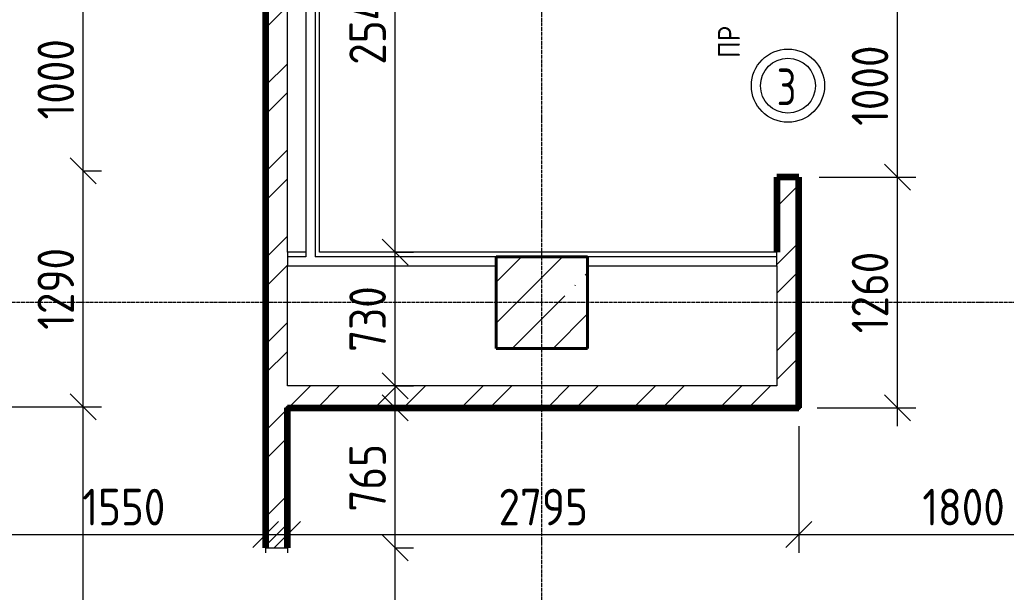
# Model space of a CAD drawing. Header units: millimetres. Extents: x -56773 to 221258, y -262288 to 26541.
# Drawn here: x -54 to 5338, y 1822 to 4950 of the extents above; entities that cross this region are included whole.
import ezdxf

# ---------------------------------------------------------------- set-up
doc = ezdxf.new("R2010")
doc.units = ezdxf.units.MM
doc.linetypes.add('ADSK_Линия сетки', pattern=[25, 20, -2.5, 0, -2.5])
for name, color, linetype, lineweight in [('3.1 Штукатурка для инвесторов', 5, 'Continuous', 60), ('3.2) Штук 4 вып Сентябрь', 162, 'Continuous', 120), ('4.3)Шпакл баз сент инв подв и 1 эт', 6, 'Continuous', 60), ('Марки', 7, 'Continuous', 20), ('Марки дверей', 7, 'Continuous', 20), ('Несущие колонны', 7, 'Continuous', 18), ('Оси', 7, 'Continuous', 9), ('Размеры', 7, 'Continuous', 9), ('Стены внутренние', 7, 'Continuous', 18), ('Стены штриховка', 7, 'Continuous', 9)]:
    doc.layers.add(name, color=color, linetype=linetype, lineweight=lineweight)
doc.styles.add('GOST Common_3', font='', dxfattribs={"width": 0.9, "height": 200})
doc.styles.add('GOST Common_9', font='', dxfattribs={"width": 0.9, "height": 120})
doc.styles.add('GOST Common_B', font='', dxfattribs={"width": 0.8, "height": 200})
doc.styles.get('GOST Common_3').set_extended_font_data('GOST Common')
doc.styles.get('GOST Common_9').set_extended_font_data('GOST Common')
doc.styles.get('GOST Common_B').set_extended_font_data('GOST Common', bold=True)
doc.dimstyles.new('ADSK_Основной_2_0', dxfattribs={"dimscale": 304.8, "dimtxt": 201.142999, "dimasz": 0.463911, "dimexe": 0.328084, "dimexo": 0.328084, "dimgap": 0.164042, "dimtad": 1, "dimdec": 3, "dimrnd": 0.001, "dimdsep": 46, "dimtxsty": 'GOST Common_3', "dimblk1": 'OBLIQUE', "dimblk2": 'OBLIQUE', "dimsah": 1, "dimcen": 0.09, "dimdle": 0.328084, "dimazin": 2, "dimtfac": 1, "dimtdec": 4, "dimtix": 1, "dimtmove": 0, "dimatfit": 3, "dimfxl": 1, "dimtvp": 1, "dimtolj": 1, "dimtzin": 0, "dimlwd": 20, "dimlwe": 20, "dimarcsym": 2})
pattern_1 = [(45, (0, 0), (-235.732, 235.732), []), (45, (157.15, 0), (-235.732, 235.732), [])]

# ---------------------------------------------------------------- blocks, each defined once
blk = doc.blocks.new('ADSK_КолоннаЖБ_Прямоугольная - 500x500 мм-V7-Кладочный план подвала')
at = {"layer": 'Несущие колонны', "lineweight": 9}
h = blk.add_hatch(dxfattribs=at)
h.set_pattern_fill('FP_13', color=256, style=0, pattern_type=2)
h.set_pattern_definition([(315, (-3404.97, 2800), (224.506, 224.506), []), (315, (-3404.97, 2575.5), (224.506, 224.506), [396.875, -79.375, 3.353, -76.022])])
h.paths.add_polyline_path([(-250, -250), (250, -250), (250, 250), (-250, 250)])
at = {"layer": 'Несущие колонны', "lineweight": 40}
for p, q in [((-250, -250), (-250, 250)), ((-250, 250), (250, 250)), ((250, 250), (-250, 250)), ((-250, 250), (-250, -250)), ((250, 250), (250, -250)), ((250, -250), (250, 250)), ((250, -250), (-250, -250)), ((-250, -250), (250, -250))]:
    blk.add_line(p, q, dxfattribs=at)
blk = doc.blocks.new('М_двери1 - Марка экземпляра 2-3719212-Кладочный план подвала')
at = {"layer": 'Марки дверей'}
for radius in [2, 1.5]:
    blk.add_circle((0, 0), radius, dxfattribs=at)
blk = doc.blocks.new('_Oblique')
at = {"color": 0, "linetype": 'ByBlock', "lineweight": -2}
blk.add_line((-0.5, -0.5), (0.5, 0.5), dxfattribs=at)
blk = doc.blocks.new('DIMBLOCK157-Кладочный план подвала')
at = {"layer": 'Defpoints', "color": 0, "lineweight": 25, "transparency": 16777216}
for p in [(-260, 2835), (1290, 2237.8), (1290, 2137.8)]:
    blk.add_point(p, dxfattribs=at)
at = {"layer": 'Размеры', "color": 0, "lineweight": 20, "transparency": 16777216}
for p, q in [((-260, 2735), (-260, 2037.8)), ((-360, 2137.8), (1390, 2137.8)), ((1290, 2137.8), (1290, 2037.8))]:
    blk.add_line(p, q, dxfattribs=at)
at = {"layer": 'Размеры', "color": 0, "lineweight": 20, "transparency": 16777216, "xscale": 141.4, "yscale": 141.4, "zscale": 141.4, "rotation": 180}
blk.add_blockref('_Oblique', (-260, 2137.8), dxfattribs=at)
at = {"layer": 'Размеры', "color": 0, "lineweight": 20, "transparency": 16777216, "xscale": 141.4, "yscale": 141.4, "zscale": 141.4}
blk.add_blockref('_Oblique', (1290, 2137.8), dxfattribs=at)
at = {"layer": 'Размеры', "color": 0, "lineweight": 9, "transparency": 16777216, "insert": (515, 2287.8), "char_height": 200, "width": 560.473, "attachment_point": 5, "style": 'GOST Common_3'}
blk.add_mtext('\\A1;1550', dxfattribs=at)
blk = doc.blocks.new('DIMBLOCK244-Кладочный план подвала')
at = {"layer": 'Defpoints', "color": 0, "lineweight": 25, "transparency": 16777216}
for p in [(-260, 2835), (293, 2835), (193.1, -425)]:
    blk.add_point(p, dxfattribs=at)
at = {"layer": 'Размеры', "color": 0, "lineweight": 20, "transparency": 16777216}
for p, q in [((293, -525), (293, 2935)), ((-160, 2835), (393, 2835)), ((293.1, -425), (393, -425))]:
    blk.add_line(p, q, dxfattribs=at)
at = {"layer": 'Размеры', "color": 0, "lineweight": 20, "transparency": 16777216, "xscale": 141.4, "yscale": 141.4, "zscale": 141.4}
for p, rotation in [((293, 2835), 90), ((293, -425), 270)]:
    blk.add_blockref('_Oblique', p, dxfattribs=dict(at, rotation=rotation))
at = {"layer": 'Размеры', "color": 0, "lineweight": 9, "transparency": 16777216, "insert": (143, 1205), "char_height": 200, "width": 605.475, "attachment_point": 5, "rotation": 90, "style": 'GOST Common_3'}
blk.add_mtext('\\A1;3260', dxfattribs=at)
blk = doc.blocks.new('DIMBLOCK245-Кладочный план подвала')
at = {"layer": 'Defpoints', "color": 0, "lineweight": 25, "transparency": 16777216}
for p in [(193.1, 4125), (293, 4125), (-260, 2835)]:
    blk.add_point(p, dxfattribs=at)
at = {"layer": 'Размеры', "color": 0, "lineweight": 20, "transparency": 16777216}
for p, q in [((293, 2735), (293, 4225)), ((293.1, 4125), (393, 4125)), ((-160, 2835), (393, 2835))]:
    blk.add_line(p, q, dxfattribs=at)
at = {"layer": 'Размеры', "color": 0, "lineweight": 20, "transparency": 16777216, "xscale": 141.4, "yscale": 141.4, "zscale": 141.4}
for p, rotation in [((293, 4125), 90), ((293, 2835), 270)]:
    blk.add_blockref('_Oblique', p, dxfattribs=dict(at, rotation=rotation))
at = {"layer": 'Размеры', "color": 0, "lineweight": 9, "transparency": 16777216, "insert": (143, 3480), "char_height": 200, "width": 560.473, "attachment_point": 5, "rotation": 90, "style": 'GOST Common_3'}
blk.add_mtext('\\A1;1290', dxfattribs=at)
blk = doc.blocks.new('DIMBLOCK246-Кладочный план подвала')
at = {"layer": 'Defpoints', "color": 0, "lineweight": 25, "transparency": 16777216}
for p in [(193.1, 5125), (293, 5125), (193.1, 4125)]:
    blk.add_point(p, dxfattribs=at)
at = {"layer": 'Размеры', "color": 0, "lineweight": 20, "transparency": 16777216}
for p, q in [((293, 4025), (293, 5225)), ((293.1, 5125), (393, 5125)), ((293.1, 4125), (393, 4125))]:
    blk.add_line(p, q, dxfattribs=at)
at = {"layer": 'Размеры', "color": 0, "lineweight": 20, "transparency": 16777216, "xscale": 141.4, "yscale": 141.4, "zscale": 141.4}
for p, rotation in [((293, 5125), 90), ((293, 4125), 270)]:
    blk.add_blockref('_Oblique', p, dxfattribs=dict(at, rotation=rotation))
at = {"layer": 'Размеры', "color": 0, "lineweight": 9, "transparency": 16777216, "insert": (143, 4625), "char_height": 200, "width": 560.473, "attachment_point": 5, "rotation": 90, "style": 'GOST Common_3'}
blk.add_mtext('\\A1;1000', dxfattribs=at)
blk = doc.blocks.new('DIMBLOCK293-Кладочный план подвала')
at = {"layer": 'Defpoints', "color": 0, "lineweight": 25, "transparency": 16777216}
for p in [(1897.6, 2065), (1997.6, 2065), (1897.6, 15)]:
    blk.add_point(p, dxfattribs=at)
at = {"layer": 'Размеры', "color": 0, "lineweight": 20, "transparency": 16777216}
for p, q in [((1997.6, -85), (1997.6, 2165)), ((1997.6, 2065), (2097.6, 2065)), ((1997.6, 15), (2097.6, 15))]:
    blk.add_line(p, q, dxfattribs=at)
at = {"layer": 'Размеры', "color": 0, "lineweight": 20, "transparency": 16777216, "xscale": 141.4, "yscale": 141.4, "zscale": 141.4}
for p, rotation in [((1997.6, 2065), 90), ((1997.6, 15), 270)]:
    blk.add_blockref('_Oblique', p, dxfattribs=dict(at, rotation=rotation))
at = {"layer": 'Размеры', "color": 0, "lineweight": 9, "transparency": 16777216, "insert": (1847.6, 1040), "char_height": 200, "width": 605.475, "attachment_point": 5, "rotation": 90, "style": 'GOST Common_3'}
blk.add_mtext('\\A1;2050', dxfattribs=at)
blk = doc.blocks.new('DIMBLOCK294-Кладочный план подвала')
at = {"layer": 'Defpoints', "color": 0, "lineweight": 25, "transparency": 16777216}
for p in [(1897.6, 2830), (1997.6, 2830), (1897.6, 2065)]:
    blk.add_point(p, dxfattribs=at)
at = {"layer": 'Размеры', "color": 0, "lineweight": 20, "transparency": 16777216}
for p, q in [((1997.6, 1965), (1997.6, 2930)), ((1997.6, 2830), (2097.6, 2830)), ((1997.6, 2065), (2097.6, 2065))]:
    blk.add_line(p, q, dxfattribs=at)
at = {"layer": 'Размеры', "color": 0, "lineweight": 20, "transparency": 16777216, "xscale": 141.4, "yscale": 141.4, "zscale": 141.4}
for p, rotation in [((1997.6, 2830), 90), ((1997.6, 2065), 270)]:
    blk.add_blockref('_Oblique', p, dxfattribs=dict(at, rotation=rotation))
at = {"layer": 'Размеры', "color": 0, "lineweight": 9, "transparency": 16777216, "insert": (1847.6, 2447.5), "char_height": 200, "width": 454.106, "attachment_point": 5, "rotation": 90, "style": 'GOST Common_3'}
blk.add_mtext('\\A1;765', dxfattribs=at)
blk = doc.blocks.new('DIMBLOCK298-Кладочный план подвала')
at = {"layer": 'Defpoints', "color": 0, "lineweight": 25, "transparency": 16777216}
for p in [(1897.6, 3680), (1997.6, 3680), (1897.6, 2950)]:
    blk.add_point(p, dxfattribs=at)
at = {"layer": 'Размеры', "color": 0, "lineweight": 20, "transparency": 16777216}
for p, q in [((1997.6, 2850), (1997.6, 3780)), ((1997.6, 3680), (2097.6, 3680)), ((1997.6, 2950), (2097.6, 2950))]:
    blk.add_line(p, q, dxfattribs=at)
at = {"layer": 'Размеры', "color": 0, "lineweight": 20, "transparency": 16777216, "xscale": 141.4, "yscale": 141.4, "zscale": 141.4}
for p, rotation in [((1997.6, 3680), 90), ((1997.6, 2950), 270)]:
    blk.add_blockref('_Oblique', p, dxfattribs=dict(at, rotation=rotation))
at = {"layer": 'Размеры', "color": 0, "lineweight": 9, "transparency": 16777216, "insert": (1847.6, 3315), "char_height": 200, "width": 454.106, "attachment_point": 5, "rotation": 90, "style": 'GOST Common_3'}
blk.add_mtext('\\A1;730', dxfattribs=at)
blk = doc.blocks.new('DIMBLOCK299-Кладочный план подвала')
at = {"layer": 'Defpoints', "color": 0, "lineweight": 25, "transparency": 16777216}
for p in [(1897.6, 6225), (1997.6, 6225), (1897.6, 3680)]:
    blk.add_point(p, dxfattribs=at)
at = {"layer": 'Размеры', "color": 0, "lineweight": 20, "transparency": 16777216}
for p, q in [((1997.6, 3580), (1997.6, 6325)), ((1997.6, 6225), (2097.6, 6225)), ((1997.6, 3680), (2097.6, 3680))]:
    blk.add_line(p, q, dxfattribs=at)
at = {"layer": 'Размеры', "color": 0, "lineweight": 20, "transparency": 16777216, "xscale": 141.4, "yscale": 141.4, "zscale": 141.4}
for p, rotation in [((1997.6, 6225), 90), ((1997.6, 3680), 270)]:
    blk.add_blockref('_Oblique', p, dxfattribs=dict(at, rotation=rotation))
at = {"layer": 'Размеры', "color": 0, "lineweight": 9, "transparency": 16777216, "insert": (1847.6, 4952.5), "char_height": 200, "width": 625.93, "attachment_point": 5, "rotation": 90, "style": 'GOST Common_3'}
blk.add_mtext('\\A1;2545', dxfattribs=at)
blk = doc.blocks.new('DIMBLOCK302-Кладочный план подвала')
at = {"layer": 'Defpoints', "color": 0, "lineweight": 25, "transparency": 16777216}
for p in [(4215, 4090), (4743.7, 4090), (4205, 2830)]:
    blk.add_point(p, dxfattribs=at)
at = {"layer": 'Размеры', "color": 0, "lineweight": 20, "transparency": 16777216}
for p, q in [((4743.7, 2730), (4743.7, 4190)), ((4315, 4090), (4843.7, 4090)), ((4305, 2830), (4843.7, 2830))]:
    blk.add_line(p, q, dxfattribs=at)
at = {"layer": 'Размеры', "color": 0, "lineweight": 20, "transparency": 16777216, "xscale": 141.4, "yscale": 141.4, "zscale": 141.4}
for p, rotation in [((4743.7, 4090), 90), ((4743.7, 2830), 270)]:
    blk.add_blockref('_Oblique', p, dxfattribs=dict(at, rotation=rotation))
at = {"layer": 'Размеры', "color": 0, "lineweight": 9, "transparency": 16777216, "insert": (4593.7, 3460), "char_height": 200, "width": 560.473, "attachment_point": 5, "rotation": 90, "style": 'GOST Common_3'}
blk.add_mtext('\\A1;1260', dxfattribs=at)
blk = doc.blocks.new('DIMBLOCK303-Кладочный план подвала')
at = {"layer": 'Defpoints', "color": 0, "lineweight": 25, "transparency": 16777216}
for p in [(4215, 5090), (4743.7, 5090), (4215, 4090)]:
    blk.add_point(p, dxfattribs=at)
at = {"layer": 'Размеры', "color": 0, "lineweight": 20, "transparency": 16777216}
for p, q in [((4743.7, 3990), (4743.7, 5190)), ((4315, 5090), (4843.7, 5090)), ((4315, 4090), (4843.7, 4090))]:
    blk.add_line(p, q, dxfattribs=at)
at = {"layer": 'Размеры', "color": 0, "lineweight": 20, "transparency": 16777216, "xscale": 141.4, "yscale": 141.4, "zscale": 141.4}
for p, rotation in [((4743.7, 5090), 90), ((4743.7, 4090), 270)]:
    blk.add_blockref('_Oblique', p, dxfattribs=dict(at, rotation=rotation))
at = {"layer": 'Размеры', "color": 0, "lineweight": 9, "transparency": 16777216, "insert": (4593.7, 4590), "char_height": 200, "width": 560.473, "attachment_point": 5, "rotation": 90, "style": 'GOST Common_3'}
blk.add_mtext('\\A1;1000', dxfattribs=at)
blk = doc.blocks.new('DIMBLOCK314-Кладочный план подвала')
at = {"layer": 'Defpoints', "color": 0, "lineweight": 25, "transparency": 16777216}
for p in [(4205, 2830), (1410, 2237.8), (4205, 2137.8)]:
    blk.add_point(p, dxfattribs=at)
at = {"layer": 'Размеры', "color": 0, "lineweight": 20, "transparency": 16777216}
for p, q in [((4205, 2730), (4205, 2037.8)), ((1310, 2137.8), (4305, 2137.8)), ((1410, 2137.8), (1410, 2037.8))]:
    blk.add_line(p, q, dxfattribs=at)
at = {"layer": 'Размеры', "color": 0, "lineweight": 20, "transparency": 16777216, "xscale": 141.4, "yscale": 141.4, "zscale": 141.4, "rotation": 180}
blk.add_blockref('_Oblique', (1410, 2137.8), dxfattribs=at)
at = {"layer": 'Размеры', "color": 0, "lineweight": 20, "transparency": 16777216, "xscale": 141.4, "yscale": 141.4, "zscale": 141.4}
blk.add_blockref('_Oblique', (4205, 2137.8), dxfattribs=at)
at = {"layer": 'Размеры', "color": 0, "lineweight": 9, "transparency": 16777216, "insert": (2807.5, 2287.8), "char_height": 200, "width": 605.475, "attachment_point": 5, "style": 'GOST Common_3'}
blk.add_mtext('\\A1;2795', dxfattribs=at)
blk = doc.blocks.new('DIMBLOCK315-Кладочный план подвала')
at = {"layer": 'Defpoints', "color": 0, "lineweight": 25, "transparency": 16777216}
for p in [(4205, 2830), (6005, 2605), (6005, 2137.8)]:
    blk.add_point(p, dxfattribs=at)
at = {"layer": 'Размеры', "color": 0, "lineweight": 20, "transparency": 16777216}
for p, q in [((4205, 2730), (4205, 2037.8)), ((6005, 2505), (6005, 2037.8)), ((4105, 2137.8), (6105, 2137.8))]:
    blk.add_line(p, q, dxfattribs=at)
at = {"layer": 'Размеры', "color": 0, "lineweight": 20, "transparency": 16777216, "xscale": 141.4, "yscale": 141.4, "zscale": 141.4, "rotation": 180}
blk.add_blockref('_Oblique', (4205, 2137.8), dxfattribs=at)
at = {"layer": 'Размеры', "color": 0, "lineweight": 20, "transparency": 16777216, "xscale": 141.4, "yscale": 141.4, "zscale": 141.4}
blk.add_blockref('_Oblique', (6005, 2137.8), dxfattribs=at)
at = {"layer": 'Размеры', "color": 0, "lineweight": 9, "transparency": 16777216, "insert": (5105, 2287.8), "char_height": 200, "width": 560.473, "attachment_point": 5, "style": 'GOST Common_3'}
blk.add_mtext('\\A1;1800', dxfattribs=at)

msp = doc.modelspace()

# ---------------------------------------------------------------- hatches: boundary and pattern name
at = {"layer": 'Стены внутренние', "lineweight": 9}
h = msp.add_hatch(dxfattribs=at)
h.set_pattern_fill('FP_2', color=256, style=0, pattern_type=2)
h.set_pattern_definition(pattern_1)
h.paths.add_polyline_path([(1410, 2949.969), (1410, 9354.969), (1290, 9354.969), (1290, 2949.969)])
h = msp.add_hatch(dxfattribs=at)
h.set_pattern_fill('FP_2', color=256, style=0, pattern_type=2)
h.set_pattern_definition(pattern_1)
h.paths.add_polyline_path([(4205, 2949.969), (4205, 4089.969), (4085, 4089.969), (4085, 2949.969)])
h.paths.add_polyline_path([(4085, 5089.969), (4205, 5089.969), (4205, 6819.969), (4085, 6819.969), (4085, 5793.2123)])
h.paths.add_polyline_path([(4085, 7819.969), (4205, 7819.969), (4205, 9354.969), (4085, 9354.969)])
h = msp.add_hatch(dxfattribs=at)
h.set_pattern_fill('FP_2', color=256, style=0, pattern_type=2)
h.set_pattern_definition(pattern_1)
h.paths.add_polyline_path([(4205, 2829.969), (4205, 2949.969), (1290, 2949.969), (1290, 2829.969), (3862.8518, 2829.969)])
h = msp.add_hatch(dxfattribs=at)
h.set_pattern_fill('FP_2', color=256, style=0, pattern_type=2)
h.set_pattern_definition(pattern_1)
h.paths.add_polyline_path([(1290, -425.031), (1410, -425.031), (1410, 14.969), (1290, 14.969)])
h.paths.add_polyline_path([(1410, 2064.969), (1410, 2829.969), (1290, 2829.969), (1290, 2064.969)])

# ---------------------------------------------------------------- linework, layer by layer
at = {"layer": '3.1 Штукатурка для инвесторов'}
for points in [[(-260, 7564.969), (-260, 9354.969), (1290, 9354.969), (1290, 2064.969)], [(1410, 2064.969), (1410, 2829.969), (4205, 2829.969), (4205, 4089.969)], [(4085, 4089.969), (4085, 3679.969)]]:
    msp.add_lwpolyline(points, dxfattribs=at)
at = {"layer": '3.2) Штук 4 вып Сентябрь'}
for p, q in [((1290, 9354.969), (1290, 2064.969)), ((4205, 4089.969), (4085, 4089.969)), ((4085, 4089.969), (4085, 3679.969)), ((4205, 2829.969), (4205, 4089.969)), ((1410, 2829.969), (4205, 2829.969)), ((1410, 2064.969), (1410, 2829.969))]:
    msp.add_line(p, q, dxfattribs=at)
at = {"layer": '4.3)Шпакл баз сент инв подв и 1 эт'}
for p, q in [((1290, 9354.969), (1290, 2064.969)), ((4205, 2829.969), (4205, 4089.969)), ((1410, 2829.969), (4205, 2829.969)), ((1410, 2064.969), (1410, 2829.969))]:
    msp.add_line(p, q, dxfattribs=at)
at = {"layer": 'Оси', "linetype": 'ADSK_Линия сетки', "lineweight": 5}
for p, q in [((2800, -10973.8823), (2800, 10027.4451)), ((62221.372, 3404.969), (-25240.0967, 3404.969))]:
    msp.add_line(p, q, dxfattribs=at)
at = {"layer": 'Стены внутренние', "lineweight": 5}
for p, q in [((1410, 3679.969), (1410, 6224.969)), ((1510, 6224.969), (1510, 3679.969)), ((1585, 3679.969), (1585, 6224.969)), ((1510, 3679.969), (1410, 3679.969)), ((4085, 3679.969), (1585, 3679.969)), ((1410, 3604.969), (2550, 3604.969)), ((1410, 2949.969), (1410, 3604.969)), ((3050, 3604.969), (4085, 3604.969)), ((4085, 3604.969), (4085, 2949.969)), ((4085, 2949.969), (1410, 2949.969)), ((1290, 2064.969), (1410, 2064.969))]:
    msp.add_line(p, q, dxfattribs=at)
at = {"layer": 'Стены штриховка', "lineweight": 9}
for p, q in [((1560, 9354.969), (1560, 3654.969)), ((1410, 3679.969), (1410, 3604.969)), ((1510, 3679.969), (1510, 3654.969)), ((4085, 3604.969), (4085, 3679.969)), ((1510, 3654.969), (1410, 3654.969)), ((2550, 3654.969), (1560, 3654.969)), ((4085, 3654.969), (3050, 3654.969))]:
    msp.add_line(p, q, dxfattribs=at)

# ---------------------------------------------------------------- block references
at = {"layer": 'Марки дверей', "xscale": 99.99999999999993, "yscale": 99.99999999999993, "zscale": 99.99999999999993}
msp.add_blockref('М_двери1 - Марка экземпляра 2-3719212-Кладочный план подвала', (4145, 4589.969), dxfattribs=at)
at = {"layer": 'Несущие колонны', "rotation": 89.9999999999999}
msp.add_blockref('ADSK_КолоннаЖБ_Прямоугольная - 500x500 мм-V7-Кладочный план подвала', (2800, 3404.969), dxfattribs=at)

# ---------------------------------------------------------------- texts
at = {"layer": 'Марки', "lineweight": 9, "insert": (3762.9837, 4741.3668), "char_height": 120, "width": 432.91125, "attachment_point": 1, "rotation": 90, "style": 'GOST Common_9'}
msp.add_mtext('ПР', dxfattribs=at)
at = {"layer": 'Марки дверей', "lineweight": 5, "insert": (4083.7426, 4683.6279), "char_height": 200, "width": 141.097, "attachment_point": 1, "style": 'GOST Common_B'}
msp.add_mtext('\\fGOST Common|b1|i0|c204|p34|;\\W.8;3', dxfattribs=at)

# ---------------------------------------------------------------- dimensions: what is measured, and where the dimension line sits
at = {"layer": 'Размеры', "lineweight": 9}
for base, p1, p2, override, picture, middle in [((1997.5779, 6224.969), (1897.593, 3679.969), (1897.593, 6224.969), {"dimpost": '<>', "dimfxl": 2545}, 'DIMBLOCK299-Кладочный план подвала', (1847.5779, 4952.469)), ((293.042, 5124.969), (193.0571, 4124.969), (193.0571, 5124.969), {"dimpost": '<>', "dimfxl": 1000}, 'DIMBLOCK246-Кладочный план подвала', (143.042, 4624.969)), ((4743.6541, 5089.969), (4215, 4089.969), (4215, 5089.969), {"dimpost": '<>', "dimfxl": 1000}, 'DIMBLOCK303-Кладочный план подвала', (4593.6541, 4589.969)), ((293.042, 4124.969), (-260, 2834.969), (193.0571, 4124.969), {"dimpost": '<>', "dimfxl": 1367.245669}, 'DIMBLOCK245-Кладочный план подвала', (143.042, 3479.969)), ((4743.6541, 4089.969), (4205, 2829.969), (4215, 4089.969), {"dimpost": '<>', "dimfxl": 1260.039682}, 'DIMBLOCK302-Кладочный план подвала', (4593.6541, 3459.969)), ((1997.5779, 3679.969), (1897.593, 2949.969), (1897.593, 3679.969), {"dimpost": '<>', "dimfxl": 730}, 'DIMBLOCK298-Кладочный план подвала', (1847.5779, 3314.969)), ((293.042, 2834.969), (193.0571, -425.031), (-260, 2834.969), {"dimpost": '<>', "dimfxl": 3291.331147}, 'DIMBLOCK244-Кладочный план подвала', (143.042, 1204.969)), ((1997.5779, 2829.969), (1897.593, 2064.969), (1897.593, 2829.969), {"dimpost": '<>', "dimfxl": 765}, 'DIMBLOCK294-Кладочный план подвала', (1847.5779, 2447.469)), ((1997.5779, 2064.969), (1897.593, 14.969), (1897.593, 2064.969), {"dimpost": '<>', "dimfxl": 2050}, 'DIMBLOCK293-Кладочный план подвала', (1847.5779, 1039.969))]:
    dim = msp.add_linear_dim(base=base, p1=p1, p2=p2, angle=90, dimstyle='ADSK_Основной_2_0', override=override, dxfattribs=at)
    dim.commit()
    dim.dimension.update_dxf_attribs({"geometry": picture, "text_midpoint": middle})
for base, p1, p2, override, picture, middle in [((1290, 2137.8165), (-260, 2834.969), (1290, 2237.8014), {"dimpost": '<>', "dimfxl": 1661.056608}, 'DIMBLOCK157-Кладочный план подвала', (515, 2287.8165)), ((4205, 2137.8165), (1410, 2237.8014), (4205, 2829.969), {"dimpost": '<>', "dimfxl": 2857.041718}, 'DIMBLOCK314-Кладочный план подвала', (2807.5, 2287.8165)), ((6005, 2137.8165), (4205, 2829.969), (6005, 2604.969), {"dimpost": '<>', "dimfxl": 1550}, 'DIMBLOCK315-Кладочный план подвала', (5105, 2287.8165))]:
    dim = msp.add_linear_dim(base=base, p1=p1, p2=p2, dimstyle='ADSK_Основной_2_0', override=override, dxfattribs=at)
    dim.commit()
    dim.dimension.update_dxf_attribs({"geometry": picture, "text_midpoint": middle})

doc.saveas('drawing.dxf')
